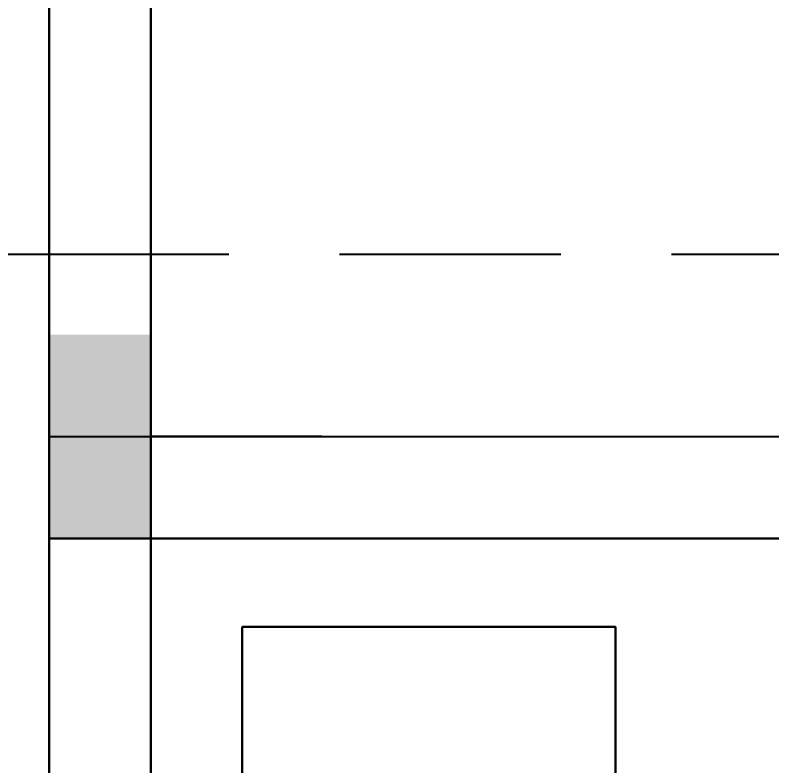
# Model space of a CAD drawing. Header units: metres. Extents: x 0 to 298, y 0 to 162.
# Drawn here: x 173.058 to 174.767, y 98.153 to 99.849 of the extents above; entities that cross this region are included whole.
import ezdxf

# ---------------------------------------------------------------- set-up
doc = ezdxf.new("R2010")
doc.units = ezdxf.units.M
doc.header["$MEASUREMENT"] = 0
doc.linetypes.add('DASHED', pattern=[0.75, 0.5, -0.25])
doc.layers.add('BLK_1_FLR_0_BLT_UP_AREA', color=4, linetype='Continuous', lineweight=30)
doc.layers.add('BLK_1_FLR_0_CARPET_AREA', color=10, linetype='Continuous')
doc.layers.add('BLK_1_FLR_1_DRINKING_WATER', color=7, linetype='Continuous')
doc.styles.add('working', font='timesbd.ttf', dxfattribs={"height": 0.25})
doc.dimstyles.new('new model', dxfattribs={"dimtxt": 0.25, "dimasz": 0.23, "dimexe": 0.1, "dimexo": 0.1, "dimgap": 0, "dimtad": 0, "dimtoh": 1, "dimzin": 1, "dimdsep": 46, "dimtxsty": 'working', "dimcen": 0.09, "dimse1": 1, "dimse2": 1, "dimclrd": 8, "dimclre": 8, "dimclrt": 3, "dimadec": 1, "dimazin": 0, "dimtfac": 1, "dimtofl": 0, "dimtmove": 0, "dimatfit": 3, "dimfxl": 0, "dimtolj": 1, "dimtzin": 0, "dimlwd": -1, "dimlwe": -1, "dimarcsym": 0})

# ---------------------------------------------------------------- blocks, each defined once
blk = doc.blocks.new('*D64')
at = {"color": 8}
for p, q in [((172.1871, 101.6622), (172.1871, 100.7086)), ((172.1871, 99.1272), (172.1871, 100.0808))]:
    blk.add_line(p, q, dxfattribs=at)
at = {"color": 8, "lineweight": 35}
for points in [[(172.1487, 101.6622), (172.2254, 101.6622), (172.1871, 101.8922)], [(172.1487, 99.1272), (172.2254, 99.1272), (172.1871, 98.8972)]]:
    blk.add_solid(points, dxfattribs=at)
at = {"layer": 'Defpoints', "color": 0, "lineweight": 35}
for p in [(172.1871, 101.8922), (173.3641, 101.8922), (173.364, 98.8972)]:
    blk.add_point(p, dxfattribs=at)
at = {"color": 3, "insert": (172.1871, 100.3947), "char_height": 0.25, "attachment_point": 5, "rotation": 90, "style": 'working'}
blk.add_mtext('\\A1;3.00', dxfattribs=at)
blk = doc.blocks.new('*D82')
at = {"color": 8}
for p, q in [((171.4612, 106.8172), (171.4612, 98.073)), ((171.4612, 88.5422), (171.4612, 97.2864))]:
    blk.add_line(p, q, dxfattribs=at)
at = {"color": 8, "lineweight": 35}
for points in [[(171.4228, 106.8172), (171.4995, 106.8172), (171.4612, 107.0472)], [(171.4228, 88.5422), (171.4995, 88.5422), (171.4612, 88.3122)]]:
    blk.add_solid(points, dxfattribs=at)
at = {"layer": 'Defpoints', "color": 0, "lineweight": 35}
for p in [(173.1341, 107.0472), (171.4612, 88.3122), (173.1341, 88.3122)]:
    blk.add_point(p, dxfattribs=at)
at = {"color": 3, "insert": (171.4612, 97.6797), "char_height": 0.25, "attachment_point": 5, "rotation": 90, "style": 'working'}
blk.add_mtext('\\A1;18.73', dxfattribs=at)
blk = doc.blocks.new('*D242')
at = {"color": 8}
for p, q in [((172.1872, 99.1276), (172.1872, 99.3576)), ((172.1869, 98.4376), (172.1868, 98.2076))]:
    blk.add_line(p, q, dxfattribs=at)
at = {"color": 8, "lineweight": 35}
for points in [[(172.1488, 99.1276), (172.2255, 99.1276), (172.1871, 98.8976)], [(172.1486, 98.4376), (172.2252, 98.4376), (172.187, 98.6676)]]:
    blk.add_solid(points, dxfattribs=at)
at = {"layer": 'Defpoints', "color": 0, "lineweight": 35}
for p in [(173.3641, 98.8972), (172.187, 98.6676), (173.364, 98.6672)]:
    blk.add_point(p, dxfattribs=at)
at = {"color": 3, "insert": (171.9739, 98.9387), "char_height": 0.25, "attachment_point": 5, "style": 'working'}
blk.add_mtext('\\A1;0.23', dxfattribs=at)

msp = doc.modelspace()

# ---------------------------------------------------------------- hatches: boundary and pattern name
at = {"ltscale": 0.25}
msp.add_hatch(color=256, dxfattribs=at).paths.add_polyline_path([(173.364, 99.1272), (173.134, 99.1272), (173.134, 98.8972), (173.134, 98.6672), (173.364, 98.6672)])

# ---------------------------------------------------------------- linework, layer by layer
for p, q in [((173.13408, 88.3122), (173.13408, 107.0472)), ((173.36408, 101.8922), (173.36408, 96.2272)), ((173.134, 98.8972), (176.59461, 98.8972)), ((173.134, 98.6672), (173.364, 98.6672))]:
    msp.add_line(p, q, dxfattribs=at)
for p, q in [((173.36408, 101.8922), (173.36408, 98.8972)), ((173.36408, 98.6672), (173.36408, 101.8922)), ((173.75038, 98.8972), (173.36408, 98.8972)), ((176.59461, 98.6672), (173.13408, 98.6672))]:
    msp.add_line(p, q)
at = {"linetype": 'DASHED'}
msp.add_line((228.28999, 99.31294), (170.76649, 99.30858), dxfattribs=at)
msp.add_lwpolyline([(173.13408, 107.0472), (225.20038, 107.0472), (225.2013, 91.89751), (216.30083, 91.89751), (216.30083, 96.2272), (210.33203, 96.2272), (210.33203, 94.4272), (202.33203, 94.4272), (202.33203, 93.4272), (195.84815, 93.4272), (195.84815, 94.4272), (187.8483, 94.4272), (187.8483, 96.2272), (183.35038, 96.2272), (183.35038, 91.8972), (184.35038, 91.8972), (184.35038, 88.3122), (173.13408, 88.3122)], close=True)
at = {"layer": 'BLK_1_FLR_0_BLT_UP_AREA', "color": 26}
msp.add_lwpolyline([(173.13408, 88.3122), (183.35038, 88.3122), (183.35038, 96.2272), (216.30099, 96.22712), (216.30098, 91.89747), (225.20115, 91.89755), (225.19992, 107.0472), (173.13408, 107.0472)], close=True, dxfattribs=at)
at = {"layer": 'BLK_1_FLR_0_CARPET_AREA', "color": 15, "linetype": 'Continuous', "lineweight": 30}
msp.add_lwpolyline([(173.36408, 98.8972), (173.36408, 101.8922), (177.03461, 101.8922), (177.03461, 102.0122), (175.60408, 102.0122), (175.60408, 102.4722), (175.48408, 102.4722), (175.48408, 102.0122), (173.36408, 102.0122), (173.36408, 103.2322), (175.48408, 103.2322), (178.02503, 103.2322), (178.02503, 102.0122), (177.79461, 102.0122), (177.79461, 101.8922), (178.02136, 101.8922), (178.00967, 98.89635)], close=True, dxfattribs=at)
msp.add_lwpolyline([(183.12038, 88.5422), (180.91038, 88.5422), (180.91038, 92.1272), (173.36464, 92.1272), (173.36464, 96.2272), (180.91038, 96.2272), (180.91038, 96.4572), (173.36408, 96.45658), (173.36408, 98.6672), (195.88203, 98.6672)], dxfattribs=at)
at = {"layer": 'BLK_1_FLR_1_DRINKING_WATER', "color": 7, "lineweight": 30}
msp.add_lwpolyline([(173.57056, 98.46707), (174.41357, 98.46707), (174.41357, 96.55112), (173.57056, 96.55112)], close=True, dxfattribs=at)

# ---------------------------------------------------------------- dimensions: what is measured, and where the dimension line sits
for base, p1, p2, override, picture, middle in [((171.4611692206, 88.312203286), (173.1340816788, 107.0472032859), (173.1340816788, 88.312203286), {"dimpost": '\\X'}, '*D82', (171.4611692206, 97.6797032859)), ((172.1870741876, 101.8922032859), (173.3640014195, 98.8972032859), (173.3640816788, 101.8922032859), {"dimpost": '\\X', "dimtmove": 2}, '*D64', (172.1870741876, 100.3947032859))]:
    dim = msp.add_linear_dim(base=base, p1=p1, p2=p2, angle=90, dimstyle='new model', override=override)
    dim.commit()
    dim.dimension.update_dxf_attribs({"geometry": picture, "text_midpoint": middle})
dim = msp.add_linear_dim(base=(172.18699, 98.66761), p1=(173.36408, 98.8972), p2=(173.364, 98.6672), angle=269.98001, dimstyle='new model', override={"dimpost": '\\X', "dimtmove": 2})
dim.commit()
dim.dimension.update_dxf_attribs({"geometry": '*D242', "text_midpoint": (171.97391, 98.93872), "dimtype": 161})

doc.saveas('drawing.dxf')
